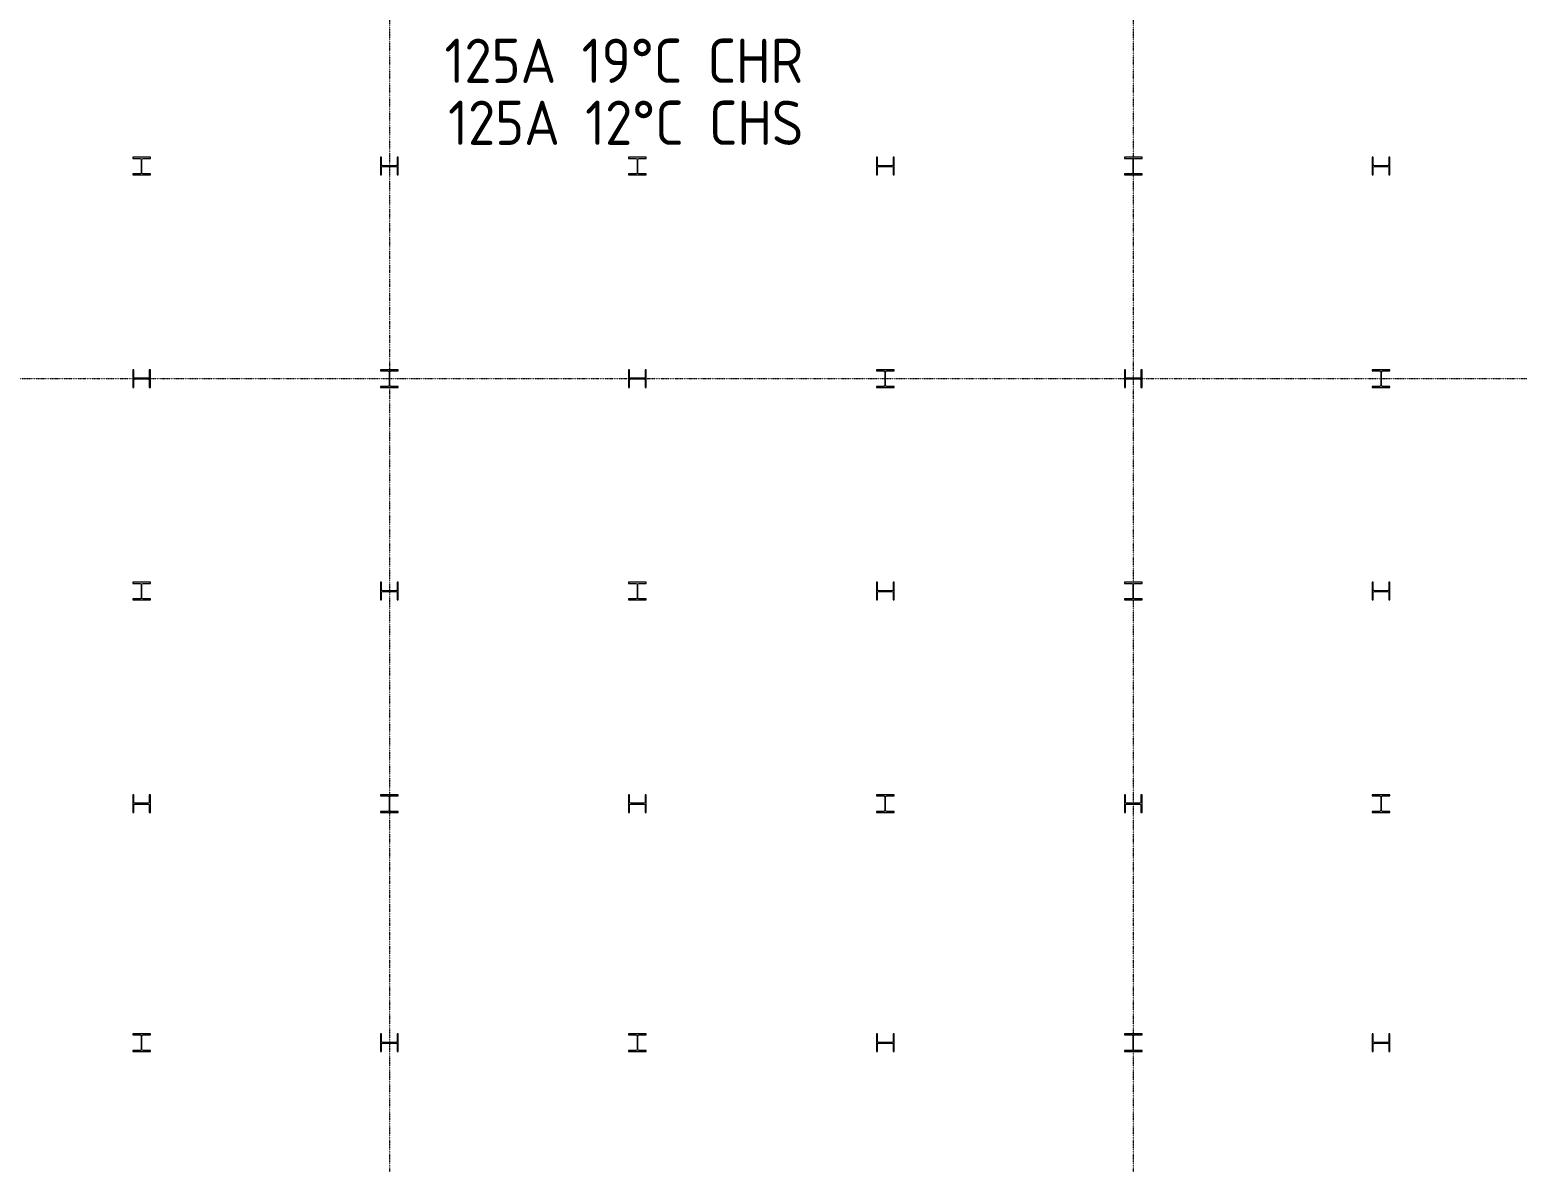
# Model space of a CAD drawing. Extents: x -32000 to 363140, y -29000 to 144266.
# Drawn here: x 97938 to 114738, y 66150 to 78940 of the extents above; entities that cross this region are included whole.
import ezdxf
from ezdxf.enums import TextEntityAlignment as Align

# ---------------------------------------------------------------- set-up
doc = ezdxf.new("R2010")
doc.units = 0
doc.header["$LTSCALE"] = 10
doc.linetypes.add('H12PL25$0$JJP_三點線', pattern=[0.9, 0.3, -0.15, 0, -0.15, 0, -0.15, 0, -0.15])
for name, color, linetype in [('H12PL25$0$S-COL', 252, 'Continuous'), ('H12PL25$0$S-GRID', 252, 'Continuous'), ('XFM1P20-200k$0$$0$M-PIPE-TEXT', 3, 'Continuous')]:
    doc.layers.add(name, color=color, linetype=linetype)
doc.styles.add('XFM1P20-200k$0$$0$aa-txt', font='isocp.shx', dxfattribs={"bigfont": 'chineset.shx'})

# ---------------------------------------------------------------- blocks, each defined once
blk = doc.blocks.new('H12PL25')
at = {"layer": 'H12PL25$0$S-COL', "lineweight": 0, "flags": 128}
for points in [[(99300, 77300), (99300, 77312), (99217, 77312, -0.41421356), (99204, 77325), (99204, 77475, -0.41421356), (99217, 77488), (99300, 77488), (99300, 77500), (99100, 77500), (99100, 77488), (99183, 77488, -0.41421356), (99196, 77475), (99196, 77325, -0.41421356), (99183, 77312), (99100, 77312), (99100, 77300)], [(102100, 77500), (102088, 77500), (102088, 77417, -0.41421356), (102075, 77404), (101925, 77404, -0.41421356), (101912, 77417), (101912, 77500), (101900, 77500), (101900, 77300), (101912, 77300), (101912, 77383, -0.41421356), (101925, 77396), (102075, 77396, -0.41421356), (102088, 77383), (102088, 77300), (102100, 77300)], [(104900, 77300), (104900, 77312), (104817, 77312, -0.41421356), (104804, 77325), (104804, 77475, -0.41421356), (104817, 77488), (104900, 77488), (104900, 77500), (104700, 77500), (104700, 77488), (104783, 77488, -0.41421356), (104796, 77475), (104796, 77325, -0.41421356), (104783, 77312), (104700, 77312), (104700, 77300)], [(107700, 77500), (107688, 77500), (107688, 77417, -0.41421356), (107675, 77404), (107525, 77404, -0.41421356), (107512, 77417), (107512, 77500), (107500, 77500), (107500, 77300), (107512, 77300), (107512, 77383, -0.41421356), (107525, 77396), (107675, 77396, -0.41421356), (107688, 77383), (107688, 77300), (107700, 77300)], [(110500, 77300), (110500, 77312), (110417, 77312, -0.41421356), (110404, 77325), (110404, 77475, -0.41421356), (110417, 77488), (110500, 77488), (110500, 77500), (110300, 77500), (110300, 77488), (110383, 77488, -0.41421356), (110396, 77475), (110396, 77325, -0.41421356), (110383, 77312), (110300, 77312), (110300, 77300)], [(113300, 77500), (113288, 77500), (113288, 77417, -0.41421356), (113275, 77404), (113125, 77404, -0.41421356), (113112, 77417), (113112, 77500), (113100, 77500), (113100, 77300), (113112, 77300), (113112, 77383, -0.41421356), (113125, 77396), (113275, 77396, -0.41421356), (113288, 77383), (113288, 77300), (113300, 77300)], [(99300, 75100), (99288, 75100), (99288, 75017, -0.41421356), (99275, 75004), (99125, 75004, -0.41421356), (99112, 75017), (99112, 75100), (99100, 75100), (99100, 74900), (99112, 74900), (99112, 74983, -0.41421356), (99125, 74996), (99275, 74996, -0.41421356), (99288, 74983), (99288, 74900), (99300, 74900)], [(102100, 74900), (102100, 74912), (102017, 74912, -0.41421356), (102004, 74925), (102004, 75075, -0.41421356), (102017, 75088), (102100, 75088), (102100, 75100), (101900, 75100), (101900, 75088), (101983, 75088, -0.41421356), (101996, 75075), (101996, 74925, -0.41421356), (101983, 74912), (101900, 74912), (101900, 74900)], [(104900, 75100), (104888, 75100), (104888, 75017, -0.41421356), (104875, 75004), (104725, 75004, -0.41421356), (104712, 75017), (104712, 75100), (104700, 75100), (104700, 74900), (104712, 74900), (104712, 74983, -0.41421356), (104725, 74996), (104875, 74996, -0.41421356), (104888, 74983), (104888, 74900), (104900, 74900)], [(107700, 74900), (107700, 74912), (107617, 74912, -0.41421356), (107604, 74925), (107604, 75075, -0.41421356), (107617, 75088), (107700, 75088), (107700, 75100), (107500, 75100), (107500, 75088), (107583, 75088, -0.41421356), (107596, 75075), (107596, 74925, -0.41421356), (107583, 74912), (107500, 74912), (107500, 74900)], [(110500, 75100), (110488, 75100), (110488, 75017, -0.41421356), (110475, 75004), (110325, 75004, -0.41421356), (110312, 75017), (110312, 75100), (110300, 75100), (110300, 74900), (110312, 74900), (110312, 74983, -0.41421356), (110325, 74996), (110475, 74996, -0.41421356), (110488, 74983), (110488, 74900), (110500, 74900)], [(113300, 74900), (113300, 74912), (113217, 74912, -0.41421356), (113204, 74925), (113204, 75075, -0.41421356), (113217, 75088), (113300, 75088), (113300, 75100), (113100, 75100), (113100, 75088), (113183, 75088, -0.41421356), (113196, 75075), (113196, 74925, -0.41421356), (113183, 74912), (113100, 74912), (113100, 74900)], [(99300, 72500), (99300, 72512), (99217, 72512, -0.41421356), (99204, 72525), (99204, 72675, -0.41421356), (99217, 72688), (99300, 72688), (99300, 72700), (99100, 72700), (99100, 72688), (99183, 72688, -0.41421356), (99196, 72675), (99196, 72525, -0.41421356), (99183, 72512), (99100, 72512), (99100, 72500)], [(102100, 72700), (102088, 72700), (102088, 72617, -0.41421356), (102075, 72604), (101925, 72604, -0.41421356), (101912, 72617), (101912, 72700), (101900, 72700), (101900, 72500), (101912, 72500), (101912, 72583, -0.41421356), (101925, 72596), (102075, 72596, -0.41421356), (102088, 72583), (102088, 72500), (102100, 72500)], [(104900, 72500), (104900, 72512), (104817, 72512, -0.41421356), (104804, 72525), (104804, 72675, -0.41421356), (104817, 72688), (104900, 72688), (104900, 72700), (104700, 72700), (104700, 72688), (104783, 72688, -0.41421356), (104796, 72675), (104796, 72525, -0.41421356), (104783, 72512), (104700, 72512), (104700, 72500)], [(107700, 72700), (107688, 72700), (107688, 72617, -0.41421356), (107675, 72604), (107525, 72604, -0.41421356), (107512, 72617), (107512, 72700), (107500, 72700), (107500, 72500), (107512, 72500), (107512, 72583, -0.41421356), (107525, 72596), (107675, 72596, -0.41421356), (107688, 72583), (107688, 72500), (107700, 72500)], [(110500, 72500), (110500, 72512), (110417, 72512, -0.41421356), (110404, 72525), (110404, 72675, -0.41421356), (110417, 72688), (110500, 72688), (110500, 72700), (110300, 72700), (110300, 72688), (110383, 72688, -0.41421356), (110396, 72675), (110396, 72525, -0.41421356), (110383, 72512), (110300, 72512), (110300, 72500)], [(113300, 72700), (113288, 72700), (113288, 72617, -0.41421356), (113275, 72604), (113125, 72604, -0.41421356), (113112, 72617), (113112, 72700), (113100, 72700), (113100, 72500), (113112, 72500), (113112, 72583, -0.41421356), (113125, 72596), (113275, 72596, -0.41421356), (113288, 72583), (113288, 72500), (113300, 72500)], [(99300, 70300), (99288, 70300), (99288, 70217, -0.41421356), (99275, 70204), (99125, 70204, -0.41421356), (99112, 70217), (99112, 70300), (99100, 70300), (99100, 70100), (99112, 70100), (99112, 70183, -0.41421356), (99125, 70196), (99275, 70196, -0.41421356), (99288, 70183), (99288, 70100), (99300, 70100)], [(102100, 70100), (102100, 70112), (102017, 70112, -0.41421356), (102004, 70125), (102004, 70275, -0.41421356), (102017, 70288), (102100, 70288), (102100, 70300), (101900, 70300), (101900, 70288), (101983, 70288, -0.41421356), (101996, 70275), (101996, 70125, -0.41421356), (101983, 70112), (101900, 70112), (101900, 70100)], [(104900, 70300), (104888, 70300), (104888, 70217, -0.41421356), (104875, 70204), (104725, 70204, -0.41421356), (104712, 70217), (104712, 70300), (104700, 70300), (104700, 70100), (104712, 70100), (104712, 70183, -0.41421356), (104725, 70196), (104875, 70196, -0.41421356), (104888, 70183), (104888, 70100), (104900, 70100)], [(107700, 70100), (107700, 70112), (107617, 70112, -0.41421356), (107604, 70125), (107604, 70275, -0.41421356), (107617, 70288), (107700, 70288), (107700, 70300), (107500, 70300), (107500, 70288), (107583, 70288, -0.41421356), (107596, 70275), (107596, 70125, -0.41421356), (107583, 70112), (107500, 70112), (107500, 70100)], [(110500, 70300), (110488, 70300), (110488, 70217, -0.41421356), (110475, 70204), (110325, 70204, -0.41421356), (110312, 70217), (110312, 70300), (110300, 70300), (110300, 70100), (110312, 70100), (110312, 70183, -0.41421356), (110325, 70196), (110475, 70196, -0.41421356), (110488, 70183), (110488, 70100), (110500, 70100)], [(113300, 70100), (113300, 70112), (113217, 70112, -0.41421356), (113204, 70125), (113204, 70275, -0.41421356), (113217, 70288), (113300, 70288), (113300, 70300), (113100, 70300), (113100, 70288), (113183, 70288, -0.41421356), (113196, 70275), (113196, 70125, -0.41421356), (113183, 70112), (113100, 70112), (113100, 70100)], [(99300, 67400), (99300, 67412), (99217, 67412, -0.41421356), (99204, 67425), (99204, 67575, -0.41421356), (99217, 67588), (99300, 67588), (99300, 67600), (99100, 67600), (99100, 67588), (99183, 67588, -0.41421356), (99196, 67575), (99196, 67425, -0.41421356), (99183, 67412), (99100, 67412), (99100, 67400)], [(102100, 67600), (102088, 67600), (102088, 67517, -0.41421356), (102075, 67504), (101925, 67504, -0.41421356), (101912, 67517), (101912, 67600), (101900, 67600), (101900, 67400), (101912, 67400), (101912, 67483, -0.41421356), (101925, 67496), (102075, 67496, -0.41421356), (102088, 67483), (102088, 67400), (102100, 67400)], [(104900, 67400), (104900, 67412), (104817, 67412, -0.41421356), (104804, 67425), (104804, 67575, -0.41421356), (104817, 67588), (104900, 67588), (104900, 67600), (104700, 67600), (104700, 67588), (104783, 67588, -0.41421356), (104796, 67575), (104796, 67425, -0.41421356), (104783, 67412), (104700, 67412), (104700, 67400)], [(107700, 67600), (107688, 67600), (107688, 67517, -0.41421356), (107675, 67504), (107525, 67504, -0.41421356), (107512, 67517), (107512, 67600), (107500, 67600), (107500, 67400), (107512, 67400), (107512, 67483, -0.41421356), (107525, 67496), (107675, 67496, -0.41421356), (107688, 67483), (107688, 67400), (107700, 67400)], [(110500, 67400), (110500, 67412), (110417, 67412, -0.41421356), (110404, 67425), (110404, 67575, -0.41421356), (110417, 67588), (110500, 67588), (110500, 67600), (110300, 67600), (110300, 67588), (110383, 67588, -0.41421356), (110396, 67575), (110396, 67425, -0.41421356), (110383, 67412), (110300, 67412), (110300, 67400)], [(113300, 67600), (113288, 67600), (113288, 67517, -0.41421356), (113275, 67504), (113125, 67504, -0.41421356), (113112, 67517), (113112, 67600), (113100, 67600), (113100, 67400), (113112, 67400), (113112, 67483, -0.41421356), (113125, 67496), (113275, 67496, -0.41421356), (113288, 67483), (113288, 67400), (113300, 67400)]]:
    blk.add_lwpolyline(points, format="xyb", close=True, dxfattribs=at)
at = {"layer": 'H12PL25$0$S-GRID', "linetype": 'H12PL25$0$JJP_三點線', "lineweight": 0}
for p, q in [((102000, 128250), (102000, -28000)), ((110400, 128250), (110400, -28000)), ((-29000, 75000), (289600, 75000))]:
    blk.add_line(p, q, dxfattribs=at)
blk = doc.blocks.new('XFM1P20-200k')
at = {"layer": 'XFM1P20-200k$0$$0$M-PIPE-TEXT', "style": 'XFM1P20-200k$0$$0$aa-txt'}
for s, p in [('125A 19%%DC CHR', (106674, 78590, 0)), ('125A 12%%DC CHS', (106674, 77890, 0))]:
    blk.add_text(s, height=500, dxfattribs=at).set_placement(p, align=Align.MIDDLE_RIGHT)

msp = doc.modelspace()

# ---------------------------------------------------------------- block references
msp.add_blockref('H12PL25', (0, 0))

# ---------------------------------------------------------------- next in the draw order: block references
msp.add_blockref('XFM1P20-200k', (0, 0))

doc.saveas('drawing.dxf')
